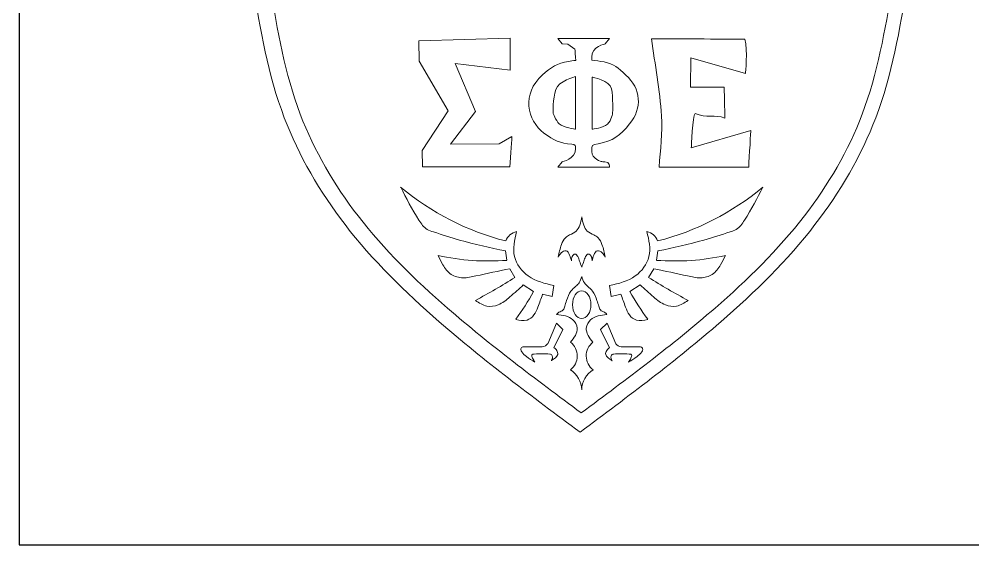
# Model space of a CAD drawing. Header units: inches. Extents: x 0 to 12, y 0 to 12.
# Drawn here: x 0 to 2.154, y 0 to 1.188 of the extents above; entities that cross this region are included whole.
import ezdxf

# ---------------------------------------------------------------- set-up
doc = ezdxf.new("R2010")
doc.units = ezdxf.units.IN
doc.header["$MEASUREMENT"] = 0

msp = doc.modelspace()

# ---------------------------------------------------------------- linework, layer by layer
at = {"color": 5, "lineweight": 0}
for p, q in [((1.1017, 0.6429), (1.0985, 0.6641)), ((1.4397, 0.6429), (1.4429, 0.6641)), ((1.1199, 0.6043), (1.1081, 0.624)), ((1.4215, 0.6043), (1.4333, 0.624)), ((1.162, 0.5722), (1.1388, 0.5876)), ((1.2079, 0.5857), (1.2041, 0.5609)), ((1.3336, 0.5857), (1.3374, 0.5609)), ((1.3794, 0.5722), (1.4027, 0.5876)), ((1.2041, 0.5609), (1.1824, 0.5666)), ((1.3374, 0.5609), (1.3591, 0.5666)), ((1.1938, 0.4545), (1.2136, 0.5008)), ((1.2136, 0.5008), (1.2281, 0.4864)), ((1.3278, 0.5008), (1.3133, 0.4864)), ((1.3477, 0.4545), (1.3278, 0.5008)), ((1.2281, 0.4864), (1.208, 0.4456)), ((1.3133, 0.4864), (1.3334, 0.4456)), ((1.14, 0.4478), (1.1817, 0.4478)), ((1.4014, 0.4478), (1.3597, 0.4478))]:
    msp.add_line(p, q, dxfattribs=at)
msp.add_lwpolyline([(0, 0), (12, 0), (12, 12), (0, 12)], close=True)
for centre, radius, start, end in [((1.2489, 1.2718), 0.604, 230.1334, 255.6659), ((1.2925, 1.2718), 0.604, 284.3341, 309.8666), ((1.1299, 0.6762), 0.0322, 101.4674, 161.1937), ((1.4115, 0.6762), 0.0322, 18.8063, 78.5326), ((1.0615, 1.192), 0.5506, 257.9267, 274.1924), ((1.4799, 1.192), 0.5506, 265.8076, 282.0733), ((0.3284, 1.8588), 1.4833, 298.2597, 302.2494), ((2.2131, 1.8588), 1.4833, 237.7506, 241.7403), ((0.5023, 0.9515), 0.7609, 324.5017, 330.1066), ((2.0391, 0.9515), 0.7609, 209.8934, 215.4983), ((1.1814, 0.4624), 0.0146, 271.0459, 327.1361), ((1.2215, 0.427), 0.0392, 306.8379, 52.1804), ((1.32, 0.427), 0.0392, 127.8196, 233.1621), ((1.36, 0.4624), 0.0146, 212.8639, 268.9541), ((1.2147, 0.3484), 0.0561, 1.9204, 57.3192), ((1.3267, 0.3484), 0.0561, 122.6808, 178.0796)]:
    msp.add_arc(centre, radius, start, end, dxfattribs=at)
msp.add_ellipse((1.2707, 0.5427), major_axis=(0, 0.0313), ratio=0.665933, dxfattribs=at)
at = {"color": 250, "lineweight": 0}
for points in [[(1.2669, 0.2548), (1.1587, 0.3352), (0.9689, 0.4765), (0.7319, 0.7075), (0.5783, 0.97), (0.5444, 1.1645), (0.5277, 1.2675)], [(1.2669, 0.2548), (1.375, 0.3352), (1.5648, 0.4765), (1.8018, 0.7075), (1.9554, 0.97), (1.9893, 1.1645), (2.006, 1.2675)]]:
    msp.add_open_spline(points, degree=3, knots=[0, 0, 0, 0, 0.0808468, 0.1419248, 0.197496, 0.2597021, 0.2597021, 0.2597021, 0.2597021], dxfattribs=at)
at = {"color": 5, "lineweight": 0}
for points, knots in [([(1.2696, 0.2982), (1.1669, 0.3746), (0.9865, 0.5088), (0.7614, 0.7282), (0.6155, 0.9776), (0.5833, 1.1625), (0.5674, 1.2603)], [0, 0, 0, 0, 0.0808468, 0.1419248, 0.197496, 0.2597021, 0.2597021, 0.2597021, 0.2597021]), ([(1.2696, 0.2982), (1.3723, 0.3746), (1.5527, 0.5088), (1.7778, 0.7282), (1.9237, 0.9776), (1.9559, 1.1625), (1.9718, 1.2603)], [0, 0, 0, 0, 0.0808468, 0.1419248, 0.197496, 0.2597021, 0.2597021, 0.2597021, 0.2597021]), ([(1.0985, 0.6641), (1.0637, 0.6717), (1.0086, 0.6836), (0.9509, 0.7022), (0.9169, 0.7131), (0.8913, 0.7501), (0.8745, 0.7832), (0.8618, 0.8082)], [0, 0, 0, 0, 0.02753964, 0.04351363, 0.0474821, 0.05463243, 0.07669562, 0.07669562, 0.07669562, 0.07669562]), ([(1.4429, 0.6641), (1.4777, 0.6717), (1.5328, 0.6836), (1.5905, 0.7022), (1.6245, 0.7131), (1.6501, 0.7501), (1.6669, 0.7832), (1.6797, 0.8082)], [0, 0, 0, 0, 0.02753964, 0.04351363, 0.0474821, 0.05463243, 0.07669562, 0.07669562, 0.07669562, 0.07669562]), ([(1.2707, 0.7408), (1.2695, 0.7345), (1.2674, 0.7233), (1.2591, 0.7071), (1.2449, 0.7015), (1.2314, 0.6935), (1.2228, 0.675), (1.2195, 0.6599), (1.2175, 0.6504)], [0, 0, 0, 0, 0.00496667, 0.00889983, 0.01334248, 0.01630321, 0.02086423, 0.02843291, 0.02843291, 0.02843291, 0.02843291]), ([(1.2707, 0.7408), (1.2719, 0.7345), (1.274, 0.7233), (1.2824, 0.7071), (1.2965, 0.7015), (1.31, 0.6935), (1.3186, 0.675), (1.3219, 0.6599), (1.3239, 0.6504)], [0, 0, 0, 0, 0.00496667, 0.00889983, 0.01334248, 0.01630321, 0.02086423, 0.02843291, 0.02843291, 0.02843291, 0.02843291]), ([(1.2079, 0.5857), (1.1873, 0.5906), (1.1491, 0.5997), (1.1103, 0.6513), (1.119, 0.6886), (1.1235, 0.7078)], [0, 0, 0, 0, 0.01607831, 0.02987121, 0.04449574, 0.04449574, 0.04449574, 0.04449574]), ([(1.3336, 0.5857), (1.3541, 0.5906), (1.3923, 0.5997), (1.4312, 0.6513), (1.4224, 0.6886), (1.4179, 0.7078)], [0, 0, 0, 0, 0.01607831, 0.02987121, 0.04449574, 0.04449574, 0.04449574, 0.04449574]), ([(1.1081, 0.624), (1.0826, 0.6187), (1.0476, 0.6114), (1.0034, 0.6011), (0.9736, 0.6085), (0.9575, 0.6313), (0.9498, 0.6467), (0.9463, 0.6536)], [0, 0, 0, 0, 0.02023305, 0.02779216, 0.03497388, 0.04239776, 0.04841567, 0.04841567, 0.04841567, 0.04841567]), ([(1.2473, 0.6418), (1.2463, 0.646), (1.2443, 0.6541), (1.2365, 0.6681), (1.2233, 0.6603), (1.2194, 0.6537), (1.2175, 0.6504)], [0, 0, 0, 0, 0.00351206, 0.00679766, 0.00978558, 0.01288207, 0.01288207, 0.01288207, 0.01288207]), ([(1.2707, 0.6277), (1.269, 0.6322), (1.2659, 0.6402), (1.2633, 0.6503), (1.2557, 0.6599), (1.2476, 0.651), (1.2474, 0.645), (1.2473, 0.6418)], [0, 0, 0, 0, 0.00367448, 0.00651244, 0.00872326, 0.0109429, 0.0134626, 0.0134626, 0.0134626, 0.0134626]), ([(1.2707, 0.6277), (1.2724, 0.6322), (1.2755, 0.6402), (1.2781, 0.6503), (1.2857, 0.6599), (1.2938, 0.651), (1.294, 0.645), (1.2941, 0.6418)], [0, 0, 0, 0, 0.00367448, 0.00651244, 0.00872326, 0.0109429, 0.0134626, 0.0134626, 0.0134626, 0.0134626]), ([(1.2941, 0.6418), (1.2951, 0.646), (1.2971, 0.6541), (1.3049, 0.6681), (1.3181, 0.6603), (1.322, 0.6537), (1.3239, 0.6504)], [0, 0, 0, 0, 0.00351206, 0.00679766, 0.00978558, 0.01288207, 0.01288207, 0.01288207, 0.01288207]), ([(1.4333, 0.624), (1.4588, 0.6187), (1.4938, 0.6114), (1.538, 0.6011), (1.5678, 0.6085), (1.5839, 0.6313), (1.5916, 0.6467), (1.5951, 0.6536)], [0, 0, 0, 0, 0.02023305, 0.02779216, 0.03497388, 0.04239776, 0.04841567, 0.04841567, 0.04841567, 0.04841567]), ([(1.2707, 0.6065), (1.2692, 0.6012), (1.2668, 0.5926), (1.256, 0.5833), (1.2436, 0.5723), (1.237, 0.5551), (1.2326, 0.5409), (1.2297, 0.529), (1.2196, 0.5269), (1.2155, 0.5224), (1.2138, 0.5206)], [0, 0, 0, 0, 0.00412311, 0.00675957, 0.01082209, 0.01687384, 0.02044886, 0.02277519, 0.025562, 0.02745838, 0.02745838, 0.02745838, 0.02745838]), ([(1.2707, 0.6065), (1.2722, 0.6012), (1.2746, 0.5926), (1.2854, 0.5833), (1.2978, 0.5723), (1.3044, 0.5551), (1.3088, 0.5409), (1.3117, 0.529), (1.3219, 0.5269), (1.3259, 0.5224), (1.3276, 0.5206)], [0, 0, 0, 0, 0.00412311, 0.00675957, 0.01082209, 0.01687384, 0.02044886, 0.02277519, 0.025562, 0.02745838, 0.02745838, 0.02745838, 0.02745838]), ([(1.1388, 0.5876), (1.1288, 0.5784), (1.111, 0.562), (1.0853, 0.5408), (1.0546, 0.5363), (1.039, 0.5467), (1.0307, 0.5522)], [0, 0, 0, 0, 0.01052872, 0.01884852, 0.02537562, 0.03288337, 0.03288337, 0.03288337, 0.03288337]), ([(1.4027, 0.5876), (1.4126, 0.5784), (1.4304, 0.562), (1.4561, 0.5408), (1.4869, 0.5363), (1.5024, 0.5467), (1.5107, 0.5522)], [0, 0, 0, 0, 0.01052872, 0.01884852, 0.02537562, 0.03288337, 0.03288337, 0.03288337, 0.03288337]), ([(1.1824, 0.5666), (1.1789, 0.5567), (1.1733, 0.5407), (1.1645, 0.5186), (1.1459, 0.5038), (1.1305, 0.5075), (1.1218, 0.5096)], [0, 0, 0, 0, 0.00813648, 0.01321573, 0.01827977, 0.02485473, 0.02485473, 0.02485473, 0.02485473]), ([(1.3591, 0.5666), (1.3625, 0.5567), (1.3681, 0.5407), (1.3769, 0.5186), (1.3955, 0.5038), (1.4109, 0.5075), (1.4196, 0.5096)], [0, 0, 0, 0, 0.00813648, 0.01321573, 0.01827977, 0.02485473, 0.02485473, 0.02485473, 0.02485473]), ([(1.2455, 0.4579), (1.2534, 0.4682), (1.2663, 0.4847), (1.2487, 0.5168), (1.2275, 0.5191), (1.2138, 0.5206)], [0, 0, 0, 0, 0.00906876, 0.01459213, 0.02458282, 0.02458282, 0.02458282, 0.02458282]), ([(1.2959, 0.4579), (1.288, 0.4682), (1.2752, 0.4847), (1.2927, 0.5168), (1.3139, 0.5191), (1.3276, 0.5206)], [0, 0, 0, 0, 0.00906876, 0.01459213, 0.02458282, 0.02458282, 0.02458282, 0.02458282]), ([(1.1649, 0.4126), (1.1584, 0.4167), (1.1476, 0.4235), (1.1369, 0.4333), (1.1318, 0.4414), (1.1349, 0.4475), (1.1386, 0.4477), (1.14, 0.4478)], [0, 0, 0, 0, 0.00596177, 0.00986587, 0.01130521, 0.01296865, 0.01403095, 0.01403095, 0.01403095, 0.01403095]), ([(1.1649, 0.4126), (1.1631, 0.4157), (1.1605, 0.4201), (1.1579, 0.4255), (1.1572, 0.431), (1.1694, 0.4314), (1.1812, 0.432), (1.1944, 0.432), (1.2024, 0.4307), (1.2061, 0.4248), (1.2041, 0.4194), (1.2021, 0.4159)], [0, 0, 0, 0, 0.00278599, 0.00388366, 0.00486863, 0.00626844, 0.01134116, 0.01538852, 0.01640716, 0.01732059, 0.0203083, 0.0203083, 0.0203083, 0.0203083]), ([(1.208, 0.4456), (1.2103, 0.4437), (1.215, 0.4399), (1.2194, 0.4259), (1.2076, 0.4207), (1.2023, 0.416), (1.2021, 0.4159)], [0, 0, 0, 0, 0.002263082, 0.004672888, 0.009805081, 0.009973743, 0.009973743, 0.009973743, 0.009973743]), ([(1.3334, 0.4456), (1.3311, 0.4437), (1.3264, 0.4399), (1.322, 0.4259), (1.3338, 0.4207), (1.3391, 0.416), (1.3393, 0.4159)], [0, 0, 0, 0, 0.002263082, 0.004672888, 0.009805081, 0.009973743, 0.009973743, 0.009973743, 0.009973743]), ([(1.3765, 0.4126), (1.3783, 0.4157), (1.3809, 0.4201), (1.3835, 0.4255), (1.3842, 0.431), (1.372, 0.4314), (1.3603, 0.432), (1.347, 0.432), (1.339, 0.4307), (1.3353, 0.4248), (1.3373, 0.4194), (1.3393, 0.4159)], [0, 0, 0, 0, 0.00278599, 0.00388366, 0.00486863, 0.00626844, 0.01134116, 0.01538852, 0.01640716, 0.01732059, 0.0203083, 0.0203083, 0.0203083, 0.0203083]), ([(1.3765, 0.4126), (1.383, 0.4167), (1.3939, 0.4235), (1.4045, 0.4333), (1.4096, 0.4414), (1.4065, 0.4475), (1.4028, 0.4477), (1.4014, 0.4478)], [0, 0, 0, 0, 0.00596177, 0.00986587, 0.01130521, 0.01296865, 0.01403095, 0.01403095, 0.01403095, 0.01403095])]:
    msp.add_open_spline(points, degree=3, knots=knots, dxfattribs=at)
at = {"color": 2, "lineweight": 0}
for points, knots in [([(0.9845, 1.0878), (0.9845, 1.0878), (1.031, 0.9789), (1.031, 0.9789), (1.031, 0.9789), (0.9742, 0.9055), (0.9742, 0.9055), (0.9742, 0.9055), (1.0843, 0.9062), (1.0843, 0.9062), (1.0843, 0.9062), (1.1131, 0.9224), (1.1131, 0.9224), (1.1131, 0.9224), (1.1102, 0.8786), (1.1085, 0.8538), (1.0355, 0.8538), (0.911, 0.8538), (0.911, 0.8538), (0.911, 0.8538), (0.9102, 0.8912), (0.9102, 0.8912), (0.9102, 0.8912), (0.9693, 0.9803), (0.9693, 0.9803), (0.9693, 0.9803), (0.9037, 1.093), (0.9037, 1.093), (0.9037, 1.093), (0.9031, 1.1388), (0.9031, 1.1388), (0.9031, 1.1388), (1.109, 1.1445), (1.109, 1.1445), (1.109, 1.1204), (1.1091, 1.0963), (1.1091, 1.0723), (1.1091, 1.0723), (0.9845, 1.0878), (0.9845, 1.0878)], [0, 0, 0, 0, 1, 1, 1, 2, 2, 2, 3, 3, 3, 4, 4, 4, 5, 5, 5, 6, 6, 6, 7, 7, 7, 8, 8, 8, 9, 9, 9, 10, 10, 10, 11, 11, 11, 12, 12, 12, 13, 13, 13, 13]), ([(1.3332, 1.1438), (1.3332, 1.1438), (1.3237, 1.1316), (1.3237, 1.1316), (1.3237, 1.1316), (1.293, 1.1275), (1.2932, 1.1015), (1.2932, 1.0997), (1.2932, 1.0978), (1.2932, 1.0954), (1.3027, 1.0939), (1.3119, 1.0928), (1.321, 1.091), (1.3442, 1.0865), (1.3528, 1.0774), (1.3704, 1.0615), (1.4048, 1.0305), (1.4081, 0.9869), (1.3789, 0.951), (1.3574, 0.9247), (1.3408, 0.9121), (1.308, 0.9063), (1.2931, 0.9037), (1.2931, 0.904), (1.2932, 0.8889), (1.2934, 0.8719), (1.3158, 0.8658), (1.3158, 0.8658), (1.3158, 0.8658), (1.3206, 0.8657), (1.3229, 0.8657), (1.3347, 0.8657), (1.3336, 0.8536), (1.3336, 0.8536), (1.3336, 0.8536), (1.217, 0.8536), (1.217, 0.8536), (1.217, 0.8536), (1.2266, 0.8657), (1.2266, 0.8657), (1.2266, 0.8657), (1.2566, 0.87), (1.2569, 0.8956), (1.257, 0.902), (1.2559, 0.9045), (1.2484, 0.9052), (1.2213, 0.9078), (1.2076, 0.9136), (1.1852, 0.9303), (1.1472, 0.9587), (1.1346, 1.0197), (1.1817, 1.0614), (1.2023, 1.0795), (1.2145, 1.0879), (1.2411, 1.0924), (1.2459, 1.0932), (1.2508, 1.0937), (1.2571, 1.0946), (1.2566, 1.103), (1.2554, 1.1198), (1.2554, 1.1198), (1.2554, 1.1198), (1.2394, 1.1311), (1.2394, 1.1311), (1.2394, 1.1311), (1.2267, 1.1316), (1.2267, 1.1316), (1.2267, 1.1316), (1.2167, 1.1438), (1.2167, 1.1438), (1.2167, 1.1438), (1.3332, 1.1438), (1.3332, 1.1438)], [0, 0, 0, 0, 1, 1, 1, 2, 2, 2, 3, 3, 3, 4, 4, 4, 5, 5, 5, 6, 6, 6, 7, 7, 7, 8, 8, 8, 9, 9, 9, 10, 10, 10, 11, 11, 11, 12, 12, 12, 13, 13, 13, 14, 14, 14, 15, 15, 15, 16, 16, 16, 17, 17, 17, 18, 18, 18, 19, 19, 19, 20, 20, 20, 21, 21, 21, 22, 22, 22, 23, 23, 23, 24, 24, 24, 24]), ([(1.6393, 1.1425), (1.6457, 1.1164), (1.6405, 1.0653), (1.6405, 1.0653), (1.6405, 1.0653), (1.5171, 1.1007), (1.5171, 1.1007), (1.5171, 1.1007), (1.5167, 1.0341), (1.5167, 1.0341), (1.5167, 1.0341), (1.5923, 1.0341), (1.5923, 1.0341), (1.5923, 1.0341), (1.5938, 0.9778), (1.5938, 0.9642), (1.5728, 0.973), (1.5517, 0.9638), (1.5267, 0.9743), (1.5207, 0.9706), (1.5181, 0.8973), (1.5181, 0.8973), (1.5181, 0.8973), (1.6526, 0.9363), (1.6526, 0.9363), (1.6526, 0.9363), (1.6492, 0.8779), (1.6477, 0.8534), (1.5733, 0.8534), (1.5035, 0.8534), (1.4457, 0.8534), (1.4479, 0.8928), (1.4539, 0.9312), (1.451, 0.969), (1.4466, 1.0274), (1.4362, 1.0854), (1.4283, 1.1435), (1.4926, 1.1435), (1.575, 1.1425), (1.6393, 1.1425)], [0, 0, 0, 0, 1, 1, 1, 2, 2, 2, 3, 3, 3, 4, 4, 4, 5, 5, 5, 6, 6, 6, 7, 7, 7, 8, 8, 8, 9, 9, 9, 10, 10, 10, 11, 11, 11, 12, 12, 12, 13, 13, 13, 13]), ([(1.2563, 1.0579), (1.2563, 1.0579), (1.2183, 1.0482), (1.2119, 1.0285), (1.2054, 1.0087), (1.2059, 0.9754), (1.2059, 0.9754), (1.2059, 0.9754), (1.2115, 0.9595), (1.22, 0.951), (1.2286, 0.9425), (1.2563, 0.9394), (1.2563, 0.9394), (1.2563, 0.9394), (1.2563, 1.0579), (1.2563, 1.0579)], [0, 0, 0, 0, 1, 1, 1, 2, 2, 2, 3, 3, 3, 4, 4, 4, 5, 5, 5, 5]), ([(1.2939, 0.9391), (1.2957, 0.9391), (1.3187, 0.9415), (1.3286, 0.9504), (1.3385, 0.9594), (1.3404, 0.9756), (1.3404, 0.9756), (1.3404, 0.9756), (1.3419, 1.0116), (1.3382, 1.0305), (1.3345, 1.0494), (1.2939, 1.0568), (1.2939, 1.0568), (1.2939, 1.0568), (1.2939, 0.9936), (1.2939, 0.9391)], [0, 0, 0, 0, 1, 1, 1, 2, 2, 2, 3, 3, 3, 4, 4, 4, 5, 5, 5, 5])]:
    msp.add_open_spline(points, degree=3, knots=knots, dxfattribs=at)

doc.saveas('drawing.dxf')
